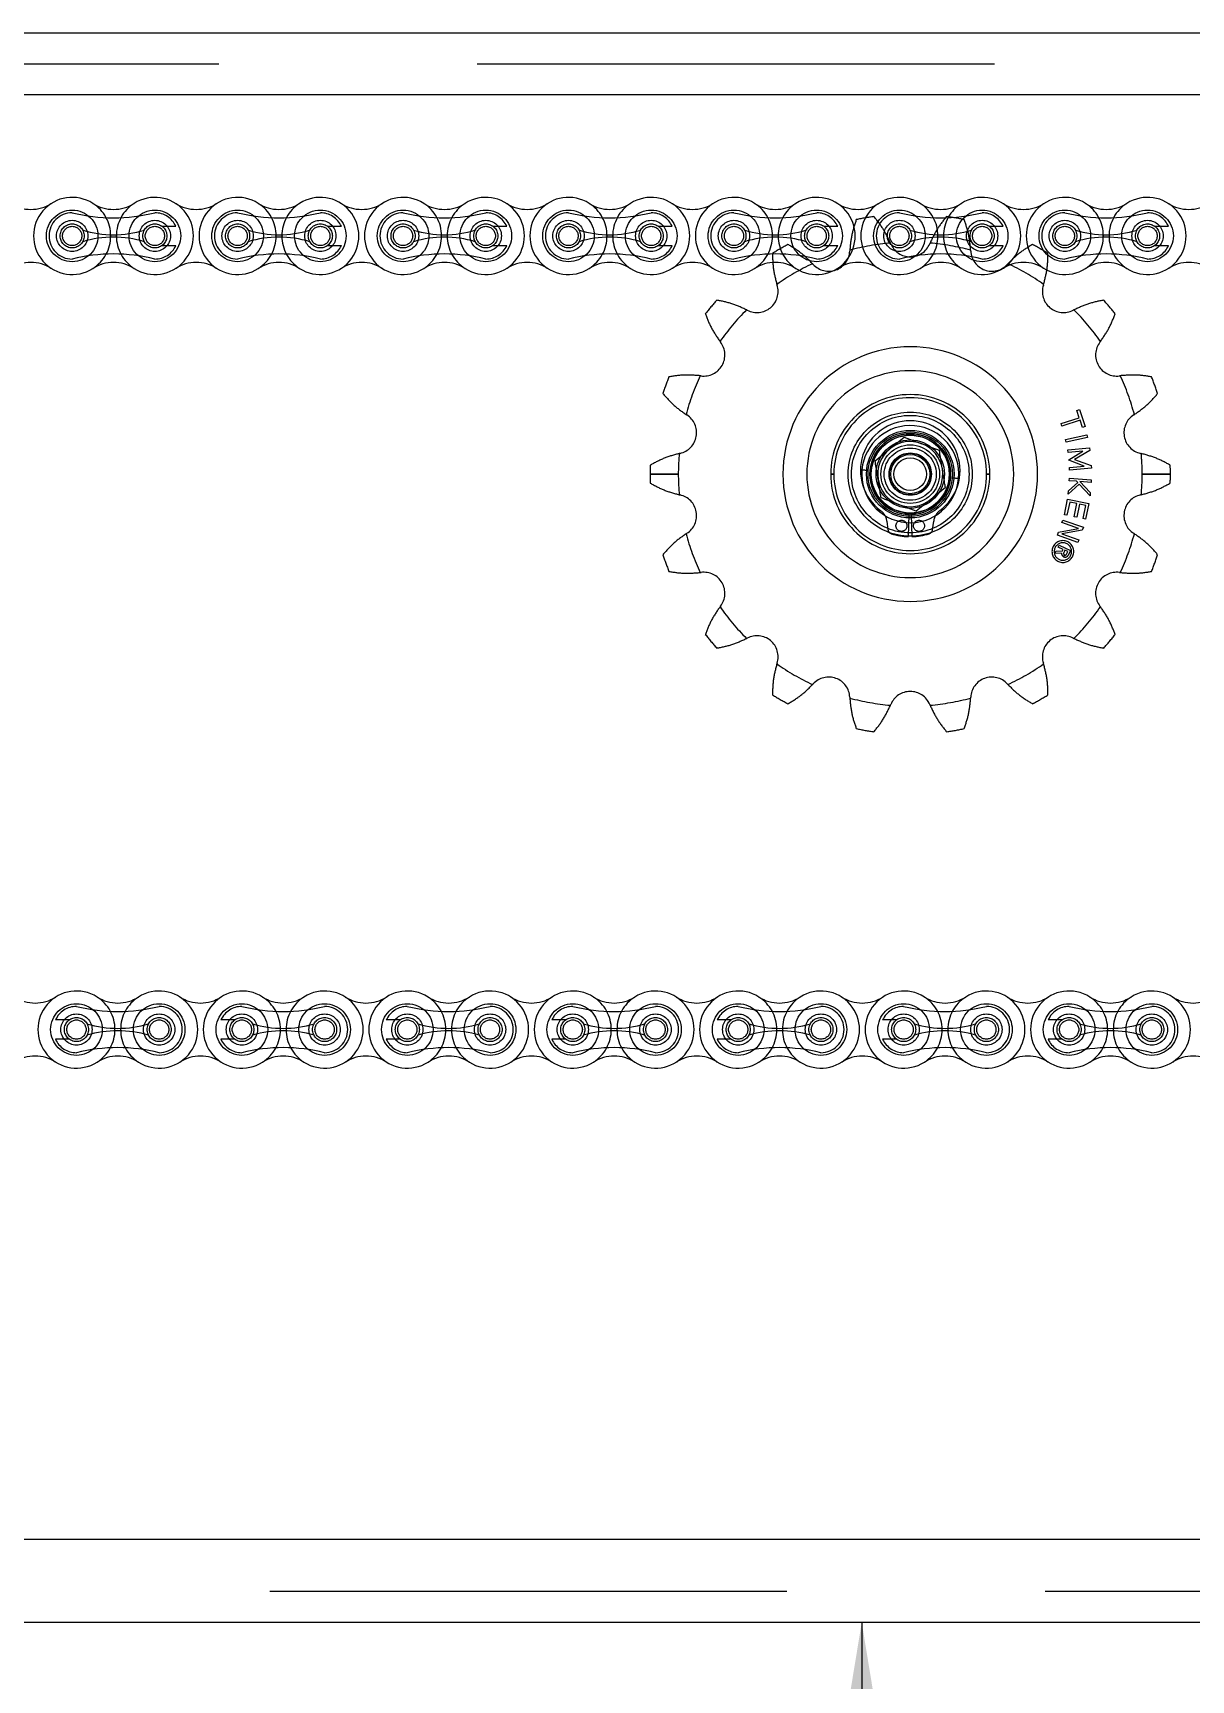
# Model space of a CAD drawing. Header units: metres. Extents: x 0 to 21025, y 0 to 14850.
# Drawn here: x 3189.9 to 3367.7, y 13536.3 to 13789.1 of the extents above; entities that cross this region are included whole.
import ezdxf

# ---------------------------------------------------------------- set-up
doc = ezdxf.new("R2010")
doc.units = ezdxf.units.M
doc.header["$LTSCALE"] = 25
doc.linetypes.add('HIDDEN2', pattern=[4.7625, 3.175, -1.5875])
for name, color, linetype in [('SDM', 7, 'Continuous'), ('SL4', 4, 'Continuous'), ('ST1', 7, 'HIDDEN2')]:
    doc.layers.add(name, color=color, linetype=linetype)
doc.styles.add('ROMANS', font='ROMANS.SHX')
doc.dimstyles.new('25___1-25', dxfattribs={"dimscale": 25, "dimtxt": 2.5, "dimasz": 2, "dimexe": 1.5, "dimexo": 1, "dimgap": 0.5, "dimtad": 1, "dimzin": 12, "dimtxsty": 'ROMANS', "dimcen": 0, "dimclrd": 256, "dimclre": 256, "dimclrt": 3, "dimazin": 3, "dimtfac": 1, "dimtmove": 0, "dimatfit": 0, "dimfxl": 1, "dimlwd": -1, "dimlwe": -1, "dimarcsym": 0})

msp = doc.modelspace()

# ---------------------------------------------------------------- linework, layer by layer
at = {"layer": 'SL4'}
for p, q in [((2827.538, 13789.133), (3543.761, 13789.133)), ((3543.761, 13779.608), (2839.385, 13779.608)), ((3319.207, 13723.461), (3321.446, 13725.282)), ((3323.686, 13727.104), (3326.383, 13726.075)), ((3329.996, 13719.346), (3327.756, 13717.524)), ((3325.517, 13715.703), (3322.82, 13716.732)), ((2593.761, 13557.896), (3496.261, 13557.896)), ((3496.261, 13545.133), (2783.749, 13545.133))]:
    msp.add_line(p, q, dxfattribs=at)
for radius in [6, 3, 2.5]:
    msp.add_circle((3324.601, 13721.403), radius, dxfattribs=at)
for start, end in [(129.1229, 189.1229), (69.1229, 129.1229), (9.1229, 69.1229), (189.1229, 249.1229), (309.1229, 9.1229), (249.1229, 309.1229)]:
    msp.add_arc((3324.601, 13721.403), 5, start, end, dxfattribs=at)
for points, knots in [([(3321.446, 13725.282), (3321.5, 13725.325), (3322.256, 13725.941), (3322.997, 13726.543), (3323.686, 13727.104)], [0, 0, 0, 0, 0.07020058, 1, 1, 1, 1]), ([(3326.383, 13726.075), (3326.447, 13726.051), (3327.358, 13725.703), (3328.25, 13725.363), (3329.08, 13725.046)], [0, 0, 0, 0, 0.0702006, 1, 1, 1, 1]), ([(3329.538, 13722.196), (3329.496, 13722.455), (3329.342, 13723.42), (3329.191, 13724.359), (3329.08, 13725.046)], [0, 0, 0, 0, 0.2686336, 1, 1, 1, 1]), ([(3319.665, 13720.611), (3319.623, 13720.87), (3319.468, 13721.834), (3319.317, 13722.774), (3319.207, 13723.461)], [0, 0, 0, 0, 0.2686336, 1, 1, 1, 1]), ([(3320.122, 13717.76), (3320.084, 13718), (3319.935, 13718.929), (3319.78, 13719.894), (3319.665, 13720.611)], [0, 0, 0, 0, 0.2575513, 1, 1, 1, 1]), ([(3329.996, 13719.346), (3329.957, 13719.585), (3329.808, 13720.514), (3329.653, 13721.479), (3329.538, 13722.196)], [0, 0, 0, 0, 0.2575513, 1, 1, 1, 1]), ([(3322.82, 13716.732), (3322.756, 13716.756), (3321.845, 13717.103), (3320.952, 13717.444), (3320.122, 13717.76)], [0, 0, 0, 0, 0.07020058, 1, 1, 1, 1]), ([(3327.756, 13717.524), (3327.703, 13717.481), (3326.947, 13716.866), (3326.206, 13716.263), (3325.517, 13715.703)], [0, 0, 0, 0, 0.07020058, 1, 1, 1, 1])]:
    msp.add_open_spline(points, degree=3, knots=knots, dxfattribs=at)
at = {"layer": 'ST1'}
for p, q in [((2543.761, 13784.371), (3543.761, 13784.371)), ((3543.761, 13779.608), (2543.761, 13779.608)), ((3209.742, 13759.449), (3211.866, 13759.449)), ((3235.142, 13759.449), (3237.266, 13759.449)), ((3260.542, 13759.449), (3262.666, 13759.449)), ((3285.942, 13759.449), (3288.066, 13759.449)), ((3311.342, 13759.449), (3313.466, 13759.449)), ((3336.742, 13759.449), (3338.866, 13759.449)), ((3362.142, 13759.449), (3364.266, 13759.449)), ((3209.742, 13756.497), (3211.866, 13756.497)), ((3235.142, 13756.497), (3237.266, 13756.497)), ((3260.542, 13756.497), (3262.666, 13756.497)), ((3285.942, 13756.497), (3288.066, 13756.497)), ((3311.342, 13756.497), (3313.466, 13756.497)), ((3336.742, 13756.497), (3338.866, 13756.497)), ((3362.142, 13756.497), (3364.266, 13756.497)), ((3347.769, 13729.157), (3350.56, 13730.065)), ((3350.199, 13731.176), (3350.589, 13731.303)), ((3350.56, 13730.065), (3350.199, 13731.176)), ((3350.589, 13731.303), (3351.436, 13728.701)), ((3347.893, 13728.776), (3347.769, 13729.157)), ((3350.685, 13729.683), (3347.893, 13728.776)), ((3351.046, 13728.574), (3350.685, 13729.683)), ((3351.436, 13728.701), (3351.046, 13728.574)), ((3348.447, 13726.72), (3351.718, 13727.42)), ((3348.531, 13726.327), (3348.447, 13726.72)), ((3351.802, 13727.027), (3348.531, 13726.327)), ((3348.795, 13725.138), (3352.127, 13725.437)), ((3348.831, 13724.739), (3348.795, 13725.138)), ((3352.163, 13725.035), (3349.819, 13723.658)), ((3351.718, 13727.42), (3351.802, 13727.027)), ((3352.127, 13725.437), (3352.163, 13725.035)), ((3351.092, 13724.94), (3348.831, 13724.739)), ((3348.932, 13723.6), (3351.092, 13724.94)), ((3348.936, 13723.557), (3348.932, 13723.6)), ((3351.3, 13722.622), (3348.936, 13723.557)), ((3349.038, 13722.418), (3351.3, 13722.622)), ((3349.819, 13723.658), (3352.37, 13722.718)), ((3352.37, 13722.718), (3352.406, 13722.323)), ((3288.994, 13721.403), (3284.661, 13721.403)), ((3284.661, 13721.403), (3288.994, 13721.403)), ((3284.661, 13721.403), (3288.994, 13721.403)), ((3288.994, 13721.403), (3284.661, 13721.403)), ((3312.386, 13721.403), (3312.875, 13721.403)), ((3312.875, 13721.403), (3312.386, 13721.403)), ((3312.875, 13721.403), (3312.386, 13721.403)), ((3312.386, 13721.403), (3312.875, 13721.403)), ((3318.151, 13721.968), (3317.178, 13722.053)), ((3317.178, 13722.053), (3318.151, 13721.968)), ((3317.178, 13722.053), (3318.151, 13721.968)), ((3318.151, 13721.968), (3317.178, 13722.053)), ((3332.025, 13720.754), (3331.052, 13720.839)), ((3331.052, 13720.839), (3332.025, 13720.754)), ((3331.052, 13720.839), (3332.025, 13720.754)), ((3332.025, 13720.754), (3331.052, 13720.839)), ((3336.328, 13721.403), (3336.816, 13721.403)), ((3336.816, 13721.403), (3336.328, 13721.403)), ((3336.816, 13721.403), (3336.328, 13721.403)), ((3336.328, 13721.403), (3336.816, 13721.403)), ((3348.907, 13718.834), (3350.308, 13720.104)), ((3349.024, 13720.388), (3349.055, 13720.788)), ((3350.118, 13720.306), (3349.024, 13720.388)), ((3349.073, 13722.023), (3349.038, 13722.418)), ((3349.055, 13720.788), (3352.391, 13720.537)), ((3352.406, 13722.323), (3349.073, 13722.023)), ((3350.308, 13720.104), (3350.118, 13720.306)), ((3350.661, 13720.265), (3352.243, 13718.583)), ((3352.36, 13720.137), (3350.661, 13720.265)), ((3352.391, 13720.537), (3352.36, 13720.137)), ((3364.541, 13721.403), (3360.209, 13721.403)), ((3360.209, 13721.403), (3364.541, 13721.403)), ((3360.209, 13721.403), (3364.541, 13721.403)), ((3364.541, 13721.403), (3360.209, 13721.403)), ((3348.258, 13715.181), (3348.763, 13717.586)), ((3348.763, 13717.586), (3352.037, 13716.899)), ((3350.543, 13719.854), (3348.869, 13718.337)), ((3348.869, 13718.337), (3348.907, 13718.834)), ((3352.206, 13718.086), (3350.543, 13719.854)), ((3352.243, 13718.583), (3352.206, 13718.086)), ((3324.351, 13711.807), (3324.44, 13715.205)), ((3324.763, 13715.205), (3324.851, 13711.807)), ((3348.659, 13715.097), (3348.258, 13715.181)), ((3349.082, 13717.108), (3348.659, 13715.097)), ((3350.18, 13716.878), (3349.082, 13717.108)), ((3349.757, 13714.866), (3350.18, 13716.878)), ((3350.582, 13716.794), (3350.159, 13714.782)), ((3351.553, 13716.59), (3350.582, 13716.794)), ((3351.13, 13714.578), (3351.553, 13716.59)), ((3352.037, 13716.899), (3351.532, 13714.493)), ((3321.005, 13714.201), (3321.18, 13712.87)), ((3328.022, 13712.87), (3328.198, 13714.201)), ((3347.202, 13712.047), (3347.354, 13712.475)), ((3347.354, 13712.475), (3350.434, 13713.077)), ((3351.02, 13712.793), (3347.88, 13712.231)), ((3347.892, 13713.984), (3348.027, 13714.362)), ((3350.434, 13713.077), (3347.892, 13713.984)), ((3348.027, 13714.362), (3351.178, 13713.238)), ((3350.159, 13714.782), (3349.757, 13714.866)), ((3351.178, 13713.238), (3351.02, 13712.793)), ((3351.532, 13714.493), (3351.13, 13714.578)), ((3350.354, 13710.925), (3347.202, 13712.047)), ((3347.305, 13710.217), (3347.446, 13710.514)), ((3348.066, 13709.857), (3347.305, 13710.217)), ((3347.446, 13710.514), (3349.215, 13709.678)), ((3347.88, 13712.231), (3350.489, 13711.303)), ((3347.951, 13709.613), (3348.066, 13709.857)), ((3350.489, 13711.303), (3350.354, 13710.925)), ((3346.8, 13709.23), (3346.97, 13709.59)), ((3347.829, 13709.254), (3346.8, 13709.23)), ((3346.97, 13709.59), (3347.951, 13709.613)), ((3348.277, 13709.008), (3348.144, 13708.726)), ((3348.151, 13708.722), (3348.285, 13709.005)), ((3348.354, 13709.734), (3348.164, 13709.333)), ((3348.797, 13709.524), (3348.354, 13709.734)), ((3348.61, 13709.129), (3348.797, 13709.524)), ((3349.215, 13709.678), (3348.904, 13709.02)), ((3195.484, 13637.614), (3193.36, 13637.614)), ((3220.884, 13637.614), (3218.76, 13637.614)), ((3246.284, 13637.614), (3244.16, 13637.614)), ((3271.683, 13637.614), (3269.56, 13637.614)), ((3297.083, 13637.614), (3294.96, 13637.614)), ((3322.483, 13637.614), (3320.36, 13637.614)), ((3347.883, 13637.614), (3345.76, 13637.614)), ((3195.484, 13634.662), (3193.36, 13634.662)), ((3220.884, 13634.662), (3218.76, 13634.662)), ((3246.284, 13634.662), (3244.16, 13634.662)), ((3271.683, 13634.662), (3269.56, 13634.662)), ((3297.083, 13634.662), (3294.96, 13634.662)), ((3322.483, 13634.662), (3320.36, 13634.662)), ((3347.883, 13634.662), (3345.76, 13634.662)), ((2543.761, 13557.896), (3543.761, 13557.896)), ((3543.761, 13549.896), (2543.761, 13549.896))]:
    msp.add_line(p, q, dxfattribs=at)
for centre, radius in [((3195.935, 13757.973), 3.96), ((3208.635, 13757.973), 3.96), ((3221.335, 13757.973), 3.96), ((3234.035, 13757.973), 3.96), ((3246.735, 13757.973), 3.96), ((3259.435, 13757.973), 3.96), ((3272.135, 13757.973), 3.96), ((3284.835, 13757.973), 3.96), ((3297.535, 13757.973), 3.96), ((3310.235, 13757.973), 3.96), ((3322.935, 13757.973), 3.96), ((3335.635, 13757.973), 3.96), ((3348.335, 13757.973), 3.96), ((3361.035, 13757.973), 3.96), ((3195.935, 13757.973), 2.398), ((3195.935, 13757.973), 1.845), ((3195.935, 13757.973), 1.476), ((3208.635, 13757.973), 2.398), ((3208.635, 13757.973), 1.845), ((3208.635, 13757.973), 1.476), ((3221.335, 13757.973), 2.398), ((3221.335, 13757.973), 1.845), ((3221.335, 13757.973), 1.476), ((3234.035, 13757.973), 2.399), ((3234.035, 13757.973), 1.845), ((3234.035, 13757.973), 1.476), ((3246.735, 13757.973), 2.398), ((3246.735, 13757.973), 1.845), ((3246.735, 13757.973), 1.476), ((3259.435, 13757.973), 2.398), ((3259.435, 13757.973), 1.845), ((3259.435, 13757.973), 1.476), ((3272.135, 13757.973), 2.398), ((3272.135, 13757.973), 1.845), ((3272.135, 13757.973), 1.476), ((3284.835, 13757.973), 2.399), ((3284.835, 13757.973), 1.845), ((3284.835, 13757.973), 1.476), ((3297.535, 13757.973), 2.398), ((3297.535, 13757.973), 1.845), ((3297.535, 13757.973), 1.476), ((3310.235, 13757.973), 2.398), ((3310.235, 13757.973), 1.845), ((3310.235, 13757.973), 1.476), ((3322.935, 13757.973), 2.399), ((3322.935, 13757.973), 1.845), ((3322.935, 13757.973), 1.476), ((3335.635, 13757.973), 2.399), ((3335.635, 13757.973), 1.845), ((3335.635, 13757.973), 1.476), ((3348.335, 13757.973), 2.398), ((3348.335, 13757.973), 1.845), ((3348.335, 13757.973), 1.476), ((3361.035, 13757.973), 2.398), ((3361.035, 13757.973), 1.845), ((3361.035, 13757.973), 1.476), ((3324.601, 13721.403), 9.525), ((3324.601, 13721.403), 9.025), ((3324.601, 13721.403), 6.725), ((3324.601, 13721.403), 6.725), ((3324.601, 13721.403), 6.475), ((3324.601, 13721.403), 6.2), ((3324.601, 13721.403), 5.975), ((3324.601, 13721.403), 5.25), ((3324.601, 13721.403), 5.25), ((3324.601, 13721.403), 4.5), ((3324.601, 13721.403), 4), ((3324.601, 13721.403), 3.25), ((3324.601, 13721.403), 3.25), ((3324.601, 13721.403), 3.2), ((3323.251, 13713.467), 0.85), ((3325.951, 13713.467), 0.85), ((3196.591, 13636.138), 3.96), ((3209.291, 13636.138), 3.96), ((3221.991, 13636.138), 3.96), ((3234.691, 13636.138), 3.96), ((3247.391, 13636.138), 3.96), ((3260.091, 13636.138), 3.96), ((3272.79, 13636.138), 3.96), ((3285.49, 13636.138), 3.96), ((3298.19, 13636.138), 3.96), ((3310.89, 13636.138), 3.96), ((3323.59, 13636.138), 3.96), ((3336.29, 13636.138), 3.96), ((3348.99, 13636.138), 3.96), ((3361.69, 13636.138), 3.96), ((3196.591, 13636.138), 2.399), ((3196.591, 13636.138), 1.845), ((3196.591, 13636.138), 1.476), ((3209.291, 13636.138), 2.398), ((3209.291, 13636.138), 1.845), ((3209.291, 13636.138), 1.476), ((3221.991, 13636.138), 2.399), ((3221.991, 13636.138), 1.845), ((3221.991, 13636.138), 1.476), ((3234.691, 13636.138), 2.399), ((3234.691, 13636.138), 1.845), ((3234.691, 13636.138), 1.476), ((3247.391, 13636.138), 2.398), ((3247.391, 13636.138), 1.845), ((3247.391, 13636.138), 1.476), ((3260.091, 13636.138), 2.398), ((3260.091, 13636.138), 1.845), ((3260.091, 13636.138), 1.476), ((3272.79, 13636.138), 2.399), ((3272.79, 13636.138), 1.845), ((3272.79, 13636.138), 1.476), ((3285.49, 13636.138), 2.398), ((3285.49, 13636.138), 1.845), ((3285.49, 13636.138), 1.476), ((3298.19, 13636.138), 2.398), ((3298.19, 13636.138), 1.845), ((3298.19, 13636.138), 1.476), ((3310.89, 13636.138), 2.398), ((3310.89, 13636.138), 1.845), ((3310.89, 13636.138), 1.476), ((3323.59, 13636.138), 2.399), ((3323.59, 13636.138), 1.845), ((3323.59, 13636.138), 1.476), ((3336.29, 13636.138), 2.399), ((3336.29, 13636.138), 1.845), ((3336.29, 13636.138), 1.476), ((3348.99, 13636.138), 2.398), ((3348.99, 13636.138), 1.845), ((3348.99, 13636.138), 1.476), ((3361.69, 13636.138), 2.398), ((3361.69, 13636.138), 1.845), ((3361.69, 13636.138), 1.476)]:
    msp.add_circle(centre, radius, dxfattribs=at)
for centre, radius, start, end in [((3189.585, 13767.966), 5.92, 237.56669, 302.43331), ((3195.935, 13757.973), 5.92, 57.56669, 302.43331), ((3202.285, 13767.966), 5.92, 237.56669, 302.43331), ((3195.935, 13757.973), 5.92, 302.43326, 57.56674), ((3208.635, 13757.973), 5.92, 122.43326, 237.56674), ((3208.635, 13757.973), 5.92, 237.56669, 122.43331), ((3214.985, 13767.966), 5.92, 237.56669, 302.43331), ((3221.335, 13757.973), 5.92, 57.56669, 302.43331), ((3227.685, 13767.966), 5.92, 237.56669, 302.43331), ((3221.335, 13757.973), 5.92, 302.43326, 57.56674), ((3234.035, 13757.973), 5.92, 122.43326, 237.56674), ((3234.035, 13757.973), 5.92, 237.56669, 122.43331), ((3240.385, 13767.966), 5.92, 237.56669, 302.43331), ((3246.735, 13757.973), 5.92, 57.56669, 302.43331), ((3253.085, 13767.966), 5.92, 237.56669, 302.43331), ((3246.735, 13757.973), 5.92, 302.43326, 57.56674), ((3259.435, 13757.973), 5.92, 122.43326, 237.56674), ((3259.435, 13757.973), 5.92, 237.56669, 122.43331), ((3265.785, 13767.966), 5.92, 237.56669, 302.43331), ((3272.135, 13757.973), 5.92, 57.56669, 302.43331), ((3278.485, 13767.966), 5.92, 237.56669, 302.43331), ((3272.135, 13757.973), 5.92, 302.43326, 57.56674), ((3284.835, 13757.973), 5.92, 122.43326, 237.56674), ((3284.835, 13757.973), 5.92, 237.56669, 122.43331), ((3291.185, 13767.966), 5.92, 237.56669, 302.43331), ((3297.535, 13757.973), 5.92, 57.56669, 302.43331), ((3303.885, 13767.966), 5.92, 237.56669, 302.43331), ((3297.535, 13757.973), 5.92, 302.43326, 57.56674), ((3310.235, 13757.973), 5.92, 122.43326, 237.56674), ((3310.235, 13757.973), 5.92, 237.56669, 122.43331), ((3316.585, 13767.966), 5.92, 237.56669, 302.43331), ((3322.935, 13757.973), 5.92, 57.56669, 302.43331), ((3329.285, 13767.966), 5.92, 237.56669, 302.43331), ((3322.935, 13757.973), 5.92, 302.43326, 57.56674), ((3335.635, 13757.973), 5.92, 122.43326, 237.56674), ((3335.635, 13757.973), 5.92, 237.56669, 122.43331), ((3341.985, 13767.966), 5.92, 237.56669, 302.43331), ((3348.335, 13757.973), 5.92, 57.56669, 302.43331), ((3354.685, 13767.966), 5.92, 237.56669, 302.43331), ((3348.335, 13757.973), 5.92, 302.43326, 57.56674), ((3361.035, 13757.973), 5.92, 122.43326, 237.56674), ((3361.035, 13757.973), 5.92, 237.56669, 122.43331), ((3367.385, 13767.966), 5.92, 237.56669, 302.43331), ((3195.935, 13757.973), 3.552, 90, 270), ((3202.285, 13787.07), 26.322, 256.04015, 283.95985), ((3208.635, 13757.973), 3.552, 24.55336, 90), ((3221.335, 13757.973), 3.552, 90, 270), ((3227.685, 13787.07), 26.322, 256.04015, 283.95985), ((3234.035, 13757.973), 3.552, 24.55336, 90), ((3246.735, 13757.973), 3.552, 90, 270), ((3253.085, 13787.07), 26.322, 256.04015, 283.95985), ((3259.435, 13757.973), 3.552, 24.55336, 90), ((3272.135, 13757.973), 3.552, 90, 270), ((3278.485, 13787.07), 26.322, 256.04015, 283.95985), ((3284.835, 13757.973), 3.552, 24.55336, 90), ((3297.535, 13757.973), 3.552, 90, 270), ((3303.885, 13787.07), 26.322, 256.04015, 283.95985), ((3310.235, 13757.973), 3.552, 24.55336, 90), ((3324.601, 13721.403), 39.94, 98.03204, 101.96796), ((3322.935, 13757.973), 3.552, 90, 270), ((3329.285, 13787.07), 26.322, 256.04015, 283.95985), ((3324.601, 13721.403), 39.94, 78.03204, 81.96796), ((3335.635, 13757.973), 3.552, 24.55336, 90), ((3348.335, 13757.973), 3.552, 90, 270), ((3354.685, 13787.07), 26.322, 256.04015, 283.95985), ((3361.035, 13757.973), 3.552, 24.55336, 90), ((3202.285, 13774.326), 16.175, 252.993, 287.007), ((3227.685, 13774.326), 16.175, 252.993, 287.007), ((3253.085, 13774.326), 16.175, 252.993, 287.007), ((3278.485, 13774.326), 16.175, 252.993, 287.007), ((3303.885, 13774.326), 16.175, 252.993, 287.007), ((3329.285, 13774.326), 16.175, 252.993, 287.007), ((3354.685, 13774.326), 16.175, 252.993, 287.007), ((3202.285, 13741.621), 16.175, 72.993, 107.007), ((3208.635, 13757.973), 3.552, 270, 335.44664), ((3227.685, 13741.621), 16.175, 72.993, 107.007), ((3234.035, 13757.973), 3.552, 270, 335.44664), ((3253.085, 13741.621), 16.175, 72.993, 107.007), ((3259.435, 13757.973), 3.552, 270, 335.44664), ((3278.485, 13741.621), 16.175, 72.993, 107.007), ((3284.835, 13757.973), 3.552, 270, 335.44664), ((3303.885, 13741.621), 16.175, 72.993, 107.007), ((3324.601, 13721.403), 39.94, 118.03204, 121.96796), ((3312.084, 13755.793), 3.238, 222.5, 357.5), ((3310.235, 13757.973), 3.552, 270, 335.44664), ((3330.695, 13754.981), 15.39, 177.01769, 177.5), ((3324.601, 13721.403), 35.607, 94.90066, 105.09934), ((3324.601, 13721.403), 35.607, 94.90066, 105.09934), ((3324.601, 13721.403), 35.607, 94.90066, 105.09934), ((3324.601, 13721.403), 35.607, 94.90066, 105.09934), ((3307.391, 13750.872), 15.39, 22.5, 22.98231), ((3324.601, 13758), 3.238, 202.5, 337.5), ((3329.285, 13741.621), 16.175, 72.993, 107.007), ((3341.812, 13750.872), 15.39, 157.01769, 157.5), ((3324.601, 13721.403), 35.607, 74.90066, 85.09934), ((3324.601, 13721.403), 35.607, 74.90066, 85.09934), ((3324.601, 13721.403), 35.607, 74.90066, 85.09934), ((3324.601, 13721.403), 35.607, 74.90066, 85.09934), ((3318.508, 13754.981), 15.39, 2.5, 2.98231), ((3337.118, 13755.793), 3.238, 182.5, 317.5), ((3335.635, 13757.973), 3.552, 270, 335.44664), ((3324.601, 13721.403), 39.94, 58.03204, 61.96796), ((3354.685, 13741.621), 16.175, 72.993, 107.007), ((3361.035, 13757.973), 3.552, 270, 335.44664), ((3189.585, 13747.98), 5.92, 57.56669, 122.43331), ((3202.285, 13728.877), 26.322, 76.04015, 103.95985), ((3202.285, 13747.98), 5.92, 57.56669, 122.43331), ((3214.985, 13747.98), 5.92, 57.56669, 122.43331), ((3227.685, 13728.877), 26.322, 76.04015, 103.95985), ((3227.685, 13747.98), 5.92, 57.56669, 122.43331), ((3240.385, 13747.98), 5.92, 57.56669, 122.43331), ((3253.085, 13728.877), 26.322, 76.04015, 103.95985), ((3253.085, 13747.98), 5.92, 57.56669, 122.43331), ((3265.785, 13747.98), 5.92, 57.56669, 122.43331), ((3278.485, 13728.877), 26.322, 76.04015, 103.95985), ((3278.485, 13747.98), 5.92, 57.56669, 122.43331), ((3291.185, 13747.98), 5.92, 57.56669, 122.43331), ((3303.885, 13728.877), 26.322, 76.04015, 103.95985), ((3303.885, 13747.98), 5.92, 57.56669, 122.43331), ((3324.601, 13721.403), 35.607, 114.90066, 125.09934), ((3324.601, 13721.403), 35.607, 114.90066, 125.09934), ((3324.601, 13721.403), 35.607, 114.90066, 125.09934), ((3324.601, 13721.403), 35.607, 114.90066, 125.09934), ((3298.35, 13743.208), 15.39, 42.5, 42.98231), ((3316.585, 13747.98), 5.92, 57.56669, 122.43331), ((3329.285, 13728.877), 26.322, 76.04015, 103.95985), ((3329.285, 13747.98), 5.92, 57.56669, 122.43331), ((3341.985, 13747.98), 5.92, 57.56669, 122.43331), ((3350.853, 13743.208), 15.39, 137.01769, 137.5), ((3324.601, 13721.403), 35.607, 54.90066, 65.09934), ((3324.601, 13721.403), 35.607, 54.90066, 65.09934), ((3324.601, 13721.403), 35.607, 54.90066, 65.09934), ((3324.601, 13721.403), 35.607, 54.90066, 65.09934), ((3354.685, 13728.877), 26.322, 76.04015, 103.95985), ((3354.685, 13747.98), 5.92, 57.56669, 122.43331), ((3367.385, 13747.98), 5.92, 57.56669, 122.43331), ((3301.077, 13749.438), 3.238, 242.5, 17.5), ((3318.843, 13755.04), 15.39, 197.01769, 197.5), ((3348.125, 13749.438), 3.238, 162.5, 297.5), ((3330.359, 13755.04), 15.39, 342.5, 342.98231), ((3324.601, 13721.403), 39.94, 138.03204, 141.96796), ((3324.601, 13721.403), 39.94, 38.03204, 41.96796), ((3324.601, 13721.403), 35.607, 134.90066, 145.09934), ((3324.601, 13721.403), 35.607, 134.90066, 145.09934), ((3324.601, 13721.403), 35.607, 134.90066, 145.09934), ((3324.601, 13721.403), 35.607, 134.90066, 145.09934), ((3292.476, 13732.915), 15.39, 62.5, 62.98231), ((3356.727, 13732.915), 15.39, 117.01769, 117.5), ((3324.601, 13721.403), 35.607, 34.90066, 45.09934), ((3324.601, 13721.403), 35.607, 34.90066, 45.09934), ((3324.601, 13721.403), 35.607, 34.90066, 45.09934), ((3324.601, 13721.403), 35.607, 34.90066, 45.09934), ((3292.907, 13739.702), 3.238, 262.5, 37.5), ((3307.686, 13751.042), 15.39, 217.01769, 217.5), ((3324.601, 13721.403), 19.544, 0, 180), ((3356.295, 13739.702), 3.238, 142.5, 277.5), ((3341.516, 13751.042), 15.39, 322.5, 322.98231), ((3324.601, 13721.403), 39.94, 158.03204, 161.96796), ((3324.601, 13721.403), 35.607, 154.90066, 165.09934), ((3324.601, 13721.403), 35.607, 154.90066, 165.09934), ((3324.601, 13721.403), 35.607, 154.90066, 165.09934), ((3324.601, 13721.403), 35.607, 154.90066, 165.09934), ((3290.476, 13721.233), 15.39, 82.5, 82.98231), ((3324.601, 13721.403), 15.88, 0, 180), ((3358.727, 13721.233), 15.39, 97.01769, 97.5), ((3324.601, 13721.403), 35.607, 14.90066, 25.09934), ((3324.601, 13721.403), 35.607, 14.90066, 25.09934), ((3324.601, 13721.403), 35.607, 14.90066, 25.09934), ((3324.601, 13721.403), 35.607, 14.90066, 25.09934), ((3324.601, 13721.403), 39.94, 18.03204, 21.96796), ((3324.601, 13721.403), 12.215, 0, 180), ((3324.601, 13721.403), 11.726, 0, 180), ((3324.601, 13721.403), 11.726, 0, 180), ((3324.601, 13721.403), 11.726, 0, 180), ((3324.601, 13721.403), 11.726, 0, 180), ((3288.56, 13727.758), 3.238, 282.5, 57.5), ((3298.569, 13743.469), 15.39, 237.01769, 237.5), ((3360.642, 13727.758), 3.238, 122.5, 257.5), ((3350.633, 13743.469), 15.39, 302.5, 302.98231), ((3324.601, 13721.96), 7.643, 306.50645, 233.49355), ((3324.601, 13721.403), 7.452, 355, 175), ((3324.601, 13721.403), 7.452, 355, 175), ((3324.601, 13721.403), 7.452, 355, 175), ((3324.601, 13721.403), 7.452, 355, 175), ((3324.601, 13721.403), 6.2, 271.49225, 268.50775), ((3324.601, 13721.403), 39.94, 178.03204, 180), ((3324.601, 13721.403), 35.607, 174.90066, 180), ((3324.601, 13721.403), 35.607, 174.90066, 180), ((3324.601, 13721.403), 35.607, 174.90066, 180), ((3324.601, 13721.403), 35.607, 174.90066, 180), ((3292.592, 13709.572), 15.39, 102.5, 102.98231), ((3356.611, 13709.572), 15.39, 77.01769, 77.5), ((3324.601, 13721.403), 35.607, 0, 5.09934), ((3324.601, 13721.403), 35.607, 0, 5.09934), ((3324.601, 13721.403), 35.607, 0, 5.09934), ((3324.601, 13721.403), 35.607, 0, 5.09934), ((3324.601, 13721.403), 39.94, 0, 1.96796), ((3324.601, 13721.403), 39.94, 180, 181.96796), ((3324.601, 13721.403), 35.607, 180, 185.09934), ((3324.601, 13721.403), 35.607, 180, 185.09934), ((3324.601, 13721.403), 35.607, 180, 185.09934), ((3324.601, 13721.403), 35.607, 180, 185.09934), ((3324.601, 13721.403), 19.544, 180, 0), ((3324.601, 13721.403), 15.88, 180, 0), ((3324.601, 13721.403), 12.215, 180, 0), ((3324.601, 13721.403), 11.726, 180, 0), ((3324.601, 13721.403), 11.726, 180, 0), ((3324.601, 13721.403), 11.726, 180, 0), ((3324.601, 13721.403), 11.726, 180, 0), ((3324.601, 13721.403), 7.452, 175, 355), ((3324.601, 13721.403), 7.452, 175, 355), ((3324.601, 13721.403), 7.452, 175, 355), ((3324.601, 13721.403), 7.452, 175, 355), ((3324.601, 13721.403), 35.607, 354.90066, 0), ((3324.601, 13721.403), 35.607, 354.90066, 0), ((3324.601, 13721.403), 35.607, 354.90066, 0), ((3324.601, 13721.403), 35.607, 354.90066, 0), ((3324.601, 13721.403), 39.94, 358.03204, 0), ((3292.592, 13733.235), 15.39, 257.01769, 257.5), ((3288.56, 13715.048), 3.238, 302.5, 77.5), ((3360.642, 13715.048), 3.238, 102.5, 237.5), ((3356.611, 13733.235), 15.39, 282.5, 282.98231), ((3318.627, 13713.888), 2.398, 7.5, 53.49355), ((3330.575, 13713.888), 2.398, 126.50645, 172.5), ((3321.924, 13712.968), 0.75, 187.5, 252.39018), ((3327.279, 13712.968), 0.75, 287.60982, 352.5), ((3298.569, 13699.337), 15.39, 122.5, 122.98231), ((3324.601, 13721.403), 35.607, 194.90066, 205.09934), ((3324.601, 13721.403), 35.607, 194.90066, 205.09934), ((3324.601, 13721.403), 35.607, 194.90066, 205.09934), ((3324.601, 13721.403), 35.607, 194.90066, 205.09934), ((3324.601, 13721.403), 9.6, 252.39018, 268.50775), ((3324.601, 13721.403), 9.6, 271.49225, 287.60982), ((3348.036, 13709.523), 1.673, 90, 270), ((3348.036, 13709.523), 1.339, 90, 270), ((3348.036, 13709.523), 1.673, 270, 90), ((3348.036, 13709.523), 1.339, 270, 90), ((3324.601, 13721.403), 35.607, 334.90066, 345.09934), ((3324.601, 13721.403), 35.607, 334.90066, 345.09934), ((3324.601, 13721.403), 35.607, 334.90066, 345.09934), ((3324.601, 13721.403), 35.607, 334.90066, 345.09934), ((3350.633, 13699.337), 15.39, 57.01769, 57.5), ((3324.601, 13721.403), 39.94, 198.03204, 201.96796), ((3348.386, 13709.228), 0.558, 177.38053, 244.22985), ((3348.386, 13709.228), 0.245, 154.69547, 243.64226), ((3348.386, 13709.228), 0.558, 245.12571, 338.07454), ((3348.386, 13709.228), 0.245, 245.69677, 336.02659), ((3324.601, 13721.403), 39.94, 338.03204, 341.96796), ((3290.476, 13721.574), 15.39, 277.01769, 277.5), ((3292.907, 13703.105), 3.238, 322.5, 97.5), ((3356.295, 13703.105), 3.238, 82.5, 217.5), ((3358.727, 13721.574), 15.39, 262.5, 262.98231), ((3307.686, 13691.765), 15.39, 142.5, 142.98231), ((3324.601, 13721.403), 35.607, 214.90066, 225.09934), ((3324.601, 13721.403), 35.607, 214.90066, 225.09934), ((3324.601, 13721.403), 35.607, 214.90066, 225.09934), ((3324.601, 13721.403), 35.607, 214.90066, 225.09934), ((3324.601, 13721.403), 35.607, 314.90066, 325.09934), ((3324.601, 13721.403), 35.607, 314.90066, 325.09934), ((3324.601, 13721.403), 35.607, 314.90066, 325.09934), ((3324.601, 13721.403), 35.607, 314.90066, 325.09934), ((3341.516, 13691.765), 15.39, 37.01769, 37.5), ((3324.601, 13721.403), 39.94, 218.03204, 221.96796), ((3292.476, 13709.892), 15.39, 297.01769, 297.5), ((3301.077, 13693.368), 3.238, 342.5, 117.5), ((3348.125, 13693.368), 3.238, 62.5, 197.5), ((3356.727, 13709.892), 15.39, 242.5, 242.98231), ((3324.601, 13721.403), 39.94, 318.03204, 321.96796), ((3318.843, 13687.767), 15.39, 162.5, 162.98231), ((3324.601, 13721.403), 35.607, 234.90066, 245.09934), ((3324.601, 13721.403), 35.607, 234.90066, 245.09934), ((3324.601, 13721.403), 35.607, 234.90066, 245.09934), ((3324.601, 13721.403), 35.607, 234.90066, 245.09934), ((3324.601, 13721.403), 35.607, 294.90066, 305.09934), ((3324.601, 13721.403), 35.607, 294.90066, 305.09934), ((3324.601, 13721.403), 35.607, 294.90066, 305.09934), ((3324.601, 13721.403), 35.607, 294.90066, 305.09934), ((3330.359, 13687.767), 15.39, 17.01769, 17.5), ((3312.084, 13687.013), 3.238, 2.5, 137.5), ((3337.118, 13687.013), 3.238, 42.5, 177.5), ((3324.601, 13721.403), 39.94, 238.03204, 241.96796), ((3298.35, 13699.598), 15.39, 317.01769, 317.5), ((3330.695, 13687.826), 15.39, 182.5, 182.98231), ((3324.601, 13684.806), 3.238, 22.5, 157.5), ((3318.508, 13687.826), 15.39, 357.01769, 357.5), ((3350.853, 13699.598), 15.39, 222.5, 222.98231), ((3324.601, 13721.403), 39.94, 298.03204, 301.96796), ((3324.601, 13721.403), 35.607, 254.90066, 265.09934), ((3324.601, 13721.403), 35.607, 254.90066, 265.09934), ((3324.601, 13721.403), 35.607, 254.90066, 265.09934), ((3324.601, 13721.403), 35.607, 254.90066, 265.09934), ((3307.391, 13691.935), 15.39, 337.01769, 337.5), ((3341.812, 13691.935), 15.39, 202.5, 202.98231), ((3324.601, 13721.403), 35.607, 274.90066, 285.09934), ((3324.601, 13721.403), 35.607, 274.90066, 285.09934), ((3324.601, 13721.403), 35.607, 274.90066, 285.09934), ((3324.601, 13721.403), 35.607, 274.90066, 285.09934), ((3324.601, 13721.403), 39.94, 258.03204, 261.96796), ((3324.601, 13721.403), 39.94, 278.03204, 281.96796), ((3196.591, 13636.138), 5.92, 57.56669, 302.43331), ((3209.291, 13636.138), 5.92, 237.56669, 122.43331), ((3221.991, 13636.138), 5.92, 57.56669, 302.43331), ((3234.691, 13636.138), 5.92, 237.56669, 122.43331), ((3247.391, 13636.138), 5.92, 57.56669, 302.43331), ((3260.091, 13636.138), 5.92, 237.56669, 122.43331), ((3272.79, 13636.138), 5.92, 57.56669, 302.43331), ((3285.49, 13636.138), 5.92, 237.56669, 122.43331), ((3298.19, 13636.138), 5.92, 57.56669, 302.43331), ((3310.89, 13636.138), 5.92, 237.56669, 122.43331), ((3323.59, 13636.138), 5.92, 57.56669, 302.43331), ((3336.29, 13636.138), 5.92, 237.56669, 122.43331), ((3348.99, 13636.138), 5.92, 57.56669, 302.43331), ((3361.69, 13636.138), 5.92, 237.56669, 122.43331), ((3190.241, 13646.131), 5.92, 237.56669, 302.43331), ((3196.591, 13636.138), 3.552, 90, 155.44664), ((3202.941, 13665.235), 26.322, 256.04015, 283.95985), ((3202.941, 13646.131), 5.92, 237.56669, 302.43331), ((3196.591, 13636.138), 5.92, 302.43326, 57.56674), ((3209.291, 13636.138), 5.92, 122.43326, 237.56674), ((3209.291, 13636.138), 3.552, 270, 90), ((3215.641, 13646.131), 5.92, 237.56669, 302.43331), ((3221.991, 13636.138), 3.552, 90, 155.44664), ((3228.341, 13665.235), 26.322, 256.04015, 283.95985), ((3228.341, 13646.131), 5.92, 237.56669, 302.43331), ((3221.991, 13636.138), 5.92, 302.43326, 57.56674), ((3234.691, 13636.138), 5.92, 122.43326, 237.56674), ((3234.691, 13636.138), 3.552, 270, 90), ((3241.041, 13646.131), 5.92, 237.56669, 302.43331), ((3247.391, 13636.138), 3.552, 90, 155.44664), ((3253.741, 13665.235), 26.322, 256.04015, 283.95985), ((3253.741, 13646.131), 5.92, 237.56669, 302.43331), ((3247.391, 13636.138), 5.92, 302.43326, 57.56674), ((3260.091, 13636.138), 5.92, 122.43326, 237.56674), ((3260.091, 13636.138), 3.552, 270, 90), ((3266.441, 13646.131), 5.92, 237.56669, 302.43331), ((3272.79, 13636.138), 3.552, 90, 155.44664), ((3279.14, 13665.235), 26.322, 256.04015, 283.95985), ((3279.14, 13646.131), 5.92, 237.56669, 302.43331), ((3272.79, 13636.138), 5.92, 302.43326, 57.56674), ((3285.49, 13636.138), 5.92, 122.43326, 237.56674), ((3285.49, 13636.138), 3.552, 270, 90), ((3291.84, 13646.131), 5.92, 237.56669, 302.43331), ((3298.19, 13636.138), 3.552, 90, 155.44664), ((3304.54, 13665.235), 26.322, 256.04015, 283.95985), ((3304.54, 13646.131), 5.92, 237.56669, 302.43331), ((3298.19, 13636.138), 5.92, 302.43326, 57.56674), ((3310.89, 13636.138), 5.92, 122.43326, 237.56674), ((3310.89, 13636.138), 3.552, 270, 90), ((3317.24, 13646.131), 5.92, 237.56669, 302.43331), ((3323.59, 13636.138), 3.552, 90, 155.44664), ((3329.94, 13665.235), 26.322, 256.04015, 283.95985), ((3329.94, 13646.131), 5.92, 237.56669, 302.43331), ((3323.59, 13636.138), 5.92, 302.43326, 57.56674), ((3336.29, 13636.138), 5.92, 122.43326, 237.56674), ((3336.29, 13636.138), 3.552, 270, 90), ((3342.64, 13646.131), 5.92, 237.56669, 302.43331), ((3348.99, 13636.138), 3.552, 90, 155.44664), ((3355.34, 13665.235), 26.322, 256.04015, 283.95985), ((3355.34, 13646.131), 5.92, 237.56669, 302.43331), ((3348.99, 13636.138), 5.92, 302.43326, 57.56674), ((3361.69, 13636.138), 5.92, 122.43326, 237.56674), ((3361.69, 13636.138), 3.552, 270, 90), ((3368.04, 13646.131), 5.92, 237.56669, 302.43331), ((3202.941, 13652.491), 16.175, 252.993, 287.007), ((3228.341, 13652.491), 16.175, 252.993, 287.007), ((3253.741, 13652.491), 16.175, 252.993, 287.007), ((3279.14, 13652.491), 16.175, 252.993, 287.007), ((3304.54, 13652.491), 16.175, 252.993, 287.007), ((3329.94, 13652.491), 16.175, 252.993, 287.007), ((3355.34, 13652.491), 16.175, 252.993, 287.007), ((3196.591, 13636.138), 3.552, 204.55336, 270), ((3202.941, 13619.786), 16.175, 72.993, 107.007), ((3221.991, 13636.138), 3.552, 204.55336, 270), ((3228.341, 13619.786), 16.175, 72.993, 107.007), ((3247.391, 13636.138), 3.552, 204.55336, 270), ((3253.741, 13619.786), 16.175, 72.993, 107.007), ((3272.79, 13636.138), 3.552, 204.55336, 270), ((3279.14, 13619.786), 16.175, 72.993, 107.007), ((3298.19, 13636.138), 3.552, 204.55336, 270), ((3304.54, 13619.786), 16.175, 72.993, 107.007), ((3323.59, 13636.138), 3.552, 204.55336, 270), ((3329.94, 13619.786), 16.175, 72.993, 107.007), ((3348.99, 13636.138), 3.552, 204.55336, 270), ((3355.34, 13619.786), 16.175, 72.993, 107.007), ((3190.241, 13626.145), 5.92, 57.56669, 122.43331), ((3202.941, 13607.042), 26.322, 76.04015, 103.95985), ((3202.941, 13626.145), 5.92, 57.56669, 122.43331), ((3215.641, 13626.145), 5.92, 57.56669, 122.43331), ((3228.341, 13607.042), 26.322, 76.04015, 103.95985), ((3228.341, 13626.145), 5.92, 57.56669, 122.43331), ((3241.041, 13626.145), 5.92, 57.56669, 122.43331), ((3253.741, 13607.042), 26.322, 76.04015, 103.95985), ((3253.741, 13626.145), 5.92, 57.56669, 122.43331), ((3266.441, 13626.145), 5.92, 57.56669, 122.43331), ((3279.14, 13607.042), 26.322, 76.04015, 103.95985), ((3279.14, 13626.145), 5.92, 57.56669, 122.43331), ((3291.84, 13626.145), 5.92, 57.56669, 122.43331), ((3304.54, 13607.042), 26.322, 76.04015, 103.95985), ((3304.54, 13626.145), 5.92, 57.56669, 122.43331), ((3317.24, 13626.145), 5.92, 57.56669, 122.43331), ((3329.94, 13607.042), 26.322, 76.04015, 103.95985), ((3329.94, 13626.145), 5.92, 57.56669, 122.43331), ((3342.64, 13626.145), 5.92, 57.56669, 122.43331), ((3355.34, 13607.042), 26.322, 76.04015, 103.95985), ((3355.34, 13626.145), 5.92, 57.56669, 122.43331), ((3368.04, 13626.145), 5.92, 57.56669, 122.43331)]:
    msp.add_arc(centre, radius, start, end, dxfattribs=at)
for points, knots in [([(3316.319, 13760.475), (3316.065, 13759.726), (3315.555, 13758.228), (3315.402, 13756.597), (3315.326, 13755.781)], [0, 0, 0, 0, 0.5001333, 1, 1, 1, 1]), ([(3321.559, 13756.881), (3321.209, 13757.62), (3320.507, 13759.101), (3319.517, 13760.334), (3319.021, 13760.951)], [0, 0, 0, 0, 0.4994185, 1, 1, 1, 1]), ([(3330.182, 13760.951), (3329.686, 13760.334), (3328.696, 13759.101), (3327.994, 13757.62), (3327.643, 13756.881)], [0, 0, 0, 0, 0.5002609, 1, 1, 1, 1]), ([(3333.877, 13755.781), (3333.801, 13756.596), (3333.648, 13758.227), (3333.139, 13759.725), (3332.883, 13760.475)], [0, 0, 0, 0, 0.4990977, 1, 1, 1, 1]), ([(3309.609, 13753.701), (3309.027, 13754.276), (3307.861, 13755.427), (3306.508, 13756.247), (3305.831, 13756.658)], [0, 0, 0, 0, 0.4994786, 1, 1, 1, 1]), ([(3343.372, 13756.658), (3342.695, 13756.247), (3341.342, 13755.427), (3340.176, 13754.276), (3339.594, 13753.701)], [0, 0, 0, 0, 0.500514, 1, 1, 1, 1]), ([(3303.455, 13755.286), (3303.472, 13754.495), (3303.506, 13752.913), (3303.92, 13751.328), (3304.127, 13750.536)], [0, 0, 0, 0, 0.5003717, 1, 1, 1, 1]), ([(3345.075, 13750.536), (3345.282, 13751.327), (3345.697, 13752.913), (3345.73, 13754.494), (3345.747, 13755.286)], [0, 0, 0, 0, 0.4994271, 1, 1, 1, 1]), ([(3299.467, 13746.625), (3298.723, 13746.966), (3297.234, 13747.65), (3295.682, 13747.958), (3294.905, 13748.112)], [0, 0, 0, 0, 0.499464, 1, 1, 1, 1]), ([(3354.297, 13748.112), (3353.521, 13747.958), (3351.969, 13747.65), (3350.48, 13746.966), (3349.736, 13746.625)], [0, 0, 0, 0, 0.5005288, 1, 1, 1, 1]), ([(3293.142, 13746.01), (3293.429, 13745.272), (3294.001, 13743.797), (3294.933, 13742.45), (3295.398, 13741.776)], [0, 0, 0, 0, 0.50051254, 1, 1, 1, 1]), ([(3353.805, 13741.776), (3354.27, 13742.45), (3355.201, 13743.797), (3355.774, 13745.272), (3356.061, 13746.01)], [0, 0, 0, 0, 0.49948, 1, 1, 1, 1]), ([(3292.356, 13736.508), (3291.541, 13736.574), (3289.908, 13736.707), (3288.344, 13736.465), (3287.561, 13736.344)], [0, 0, 0, 0, 0.4991241, 1, 1, 1, 1]), ([(3361.641, 13736.344), (3360.859, 13736.465), (3359.296, 13736.706), (3357.663, 13736.574), (3356.847, 13736.508)], [0, 0, 0, 0, 0.5001515, 1, 1, 1, 1]), ([(3286.623, 13733.767), (3287.145, 13733.171), (3288.188, 13731.981), (3289.524, 13731.033), (3290.191, 13730.56)], [0, 0, 0, 0, 0.5005336, 1, 1, 1, 1]), ([(3359.011, 13730.56), (3359.679, 13731.033), (3361.015, 13731.981), (3362.058, 13733.171), (3362.58, 13733.767)], [0, 0, 0, 0, 0.4994593, 1, 1, 1, 1]), ([(3289.135, 13724.568), (3288.346, 13724.352), (3286.766, 13723.918), (3285.38, 13723.156), (3284.685, 13722.775)], [0, 0, 0, 0, 0.4990975, 1, 1, 1, 1]), ([(3364.518, 13722.775), (3363.824, 13723.156), (3362.437, 13723.917), (3360.858, 13724.351), (3360.068, 13724.568)], [0, 0, 0, 0, 0.5001332, 1, 1, 1, 1]), ([(3284.685, 13720.032), (3285.378, 13719.651), (3286.765, 13718.889), (3288.345, 13718.455), (3289.135, 13718.238)], [0, 0, 0, 0, 0.5001332, 1, 1, 1, 1]), ([(3360.068, 13718.238), (3360.856, 13718.455), (3362.436, 13718.889), (3363.823, 13719.65), (3364.518, 13720.032)], [0, 0, 0, 0, 0.4990977, 1, 1, 1, 1]), ([(3290.191, 13712.247), (3289.524, 13711.774), (3288.188, 13710.825), (3287.145, 13709.636), (3286.623, 13709.04)], [0, 0, 0, 0, 0.4994593, 1, 1, 1, 1]), ([(3362.58, 13709.04), (3362.058, 13709.636), (3361.015, 13710.825), (3359.679, 13711.774), (3359.011, 13712.247)], [0, 0, 0, 0, 0.5005334, 1, 1, 1, 1]), ([(3287.561, 13706.462), (3288.343, 13706.341), (3289.907, 13706.1), (3291.54, 13706.233), (3292.356, 13706.299)], [0, 0, 0, 0, 0.5001515, 1, 1, 1, 1]), ([(3356.847, 13706.299), (3357.662, 13706.233), (3359.295, 13706.1), (3360.858, 13706.341), (3361.641, 13706.462)], [0, 0, 0, 0, 0.4991241, 1, 1, 1, 1]), ([(3295.398, 13701.03), (3294.933, 13700.357), (3294.001, 13699.009), (3293.429, 13697.534), (3293.142, 13696.796)], [0, 0, 0, 0, 0.49948, 1, 1, 1, 1]), ([(3356.061, 13696.796), (3355.774, 13697.534), (3355.201, 13699.009), (3354.27, 13700.357), (3353.805, 13701.03)], [0, 0, 0, 0, 0.5005125, 1, 1, 1, 1]), ([(3294.905, 13694.695), (3295.682, 13694.849), (3297.234, 13695.157), (3298.723, 13695.84), (3299.467, 13696.181)], [0, 0, 0, 0, 0.5005288, 1, 1, 1, 1]), ([(3349.736, 13696.181), (3350.48, 13695.84), (3351.969, 13695.157), (3353.521, 13694.849), (3354.297, 13694.695)], [0, 0, 0, 0, 0.499464, 1, 1, 1, 1]), ([(3304.127, 13692.271), (3303.92, 13691.479), (3303.506, 13689.894), (3303.472, 13688.312), (3303.455, 13687.52)], [0, 0, 0, 0, 0.4994271, 1, 1, 1, 1]), ([(3345.747, 13687.52), (3345.73, 13688.312), (3345.697, 13689.894), (3345.282, 13691.479), (3345.075, 13692.271)], [0, 0, 0, 0, 0.50037174, 1, 1, 1, 1]), ([(3305.831, 13686.149), (3306.508, 13686.559), (3307.861, 13687.38), (3309.027, 13688.531), (3309.609, 13689.106)], [0, 0, 0, 0, 0.500514, 1, 1, 1, 1]), ([(3339.594, 13689.106), (3340.176, 13688.531), (3341.342, 13687.38), (3342.695, 13686.559), (3343.372, 13686.149)], [0, 0, 0, 0, 0.4994786, 1, 1, 1, 1]), ([(3315.326, 13687.025), (3315.402, 13686.211), (3315.555, 13684.58), (3316.064, 13683.082), (3316.319, 13682.331)], [0, 0, 0, 0, 0.4990977, 1, 1, 1, 1]), ([(3319.021, 13681.855), (3319.516, 13682.472), (3320.507, 13683.706), (3321.209, 13685.186), (3321.559, 13685.926)], [0, 0, 0, 0, 0.5002609, 1, 1, 1, 1]), ([(3327.643, 13685.926), (3327.994, 13685.187), (3328.695, 13683.706), (3329.686, 13682.473), (3330.182, 13681.855)], [0, 0, 0, 0, 0.4994185, 1, 1, 1, 1]), ([(3332.883, 13682.331), (3333.138, 13683.081), (3333.647, 13684.579), (3333.8, 13686.21), (3333.877, 13687.025)], [0, 0, 0, 0, 0.50013333, 1, 1, 1, 1])]:
    msp.add_open_spline(points, degree=3, knots=knots, dxfattribs=at)

# ---------------------------------------------------------------- leaders
at = {"layer": 'SDM'}
msp.add_leader([(3317.154, 13545.133), (3317.088, 13220.524)], dimstyle='25___1-25', override={"dimgap": 0.5, "dimtad": 0}, dxfattribs=at)

doc.saveas('drawing.dxf')
